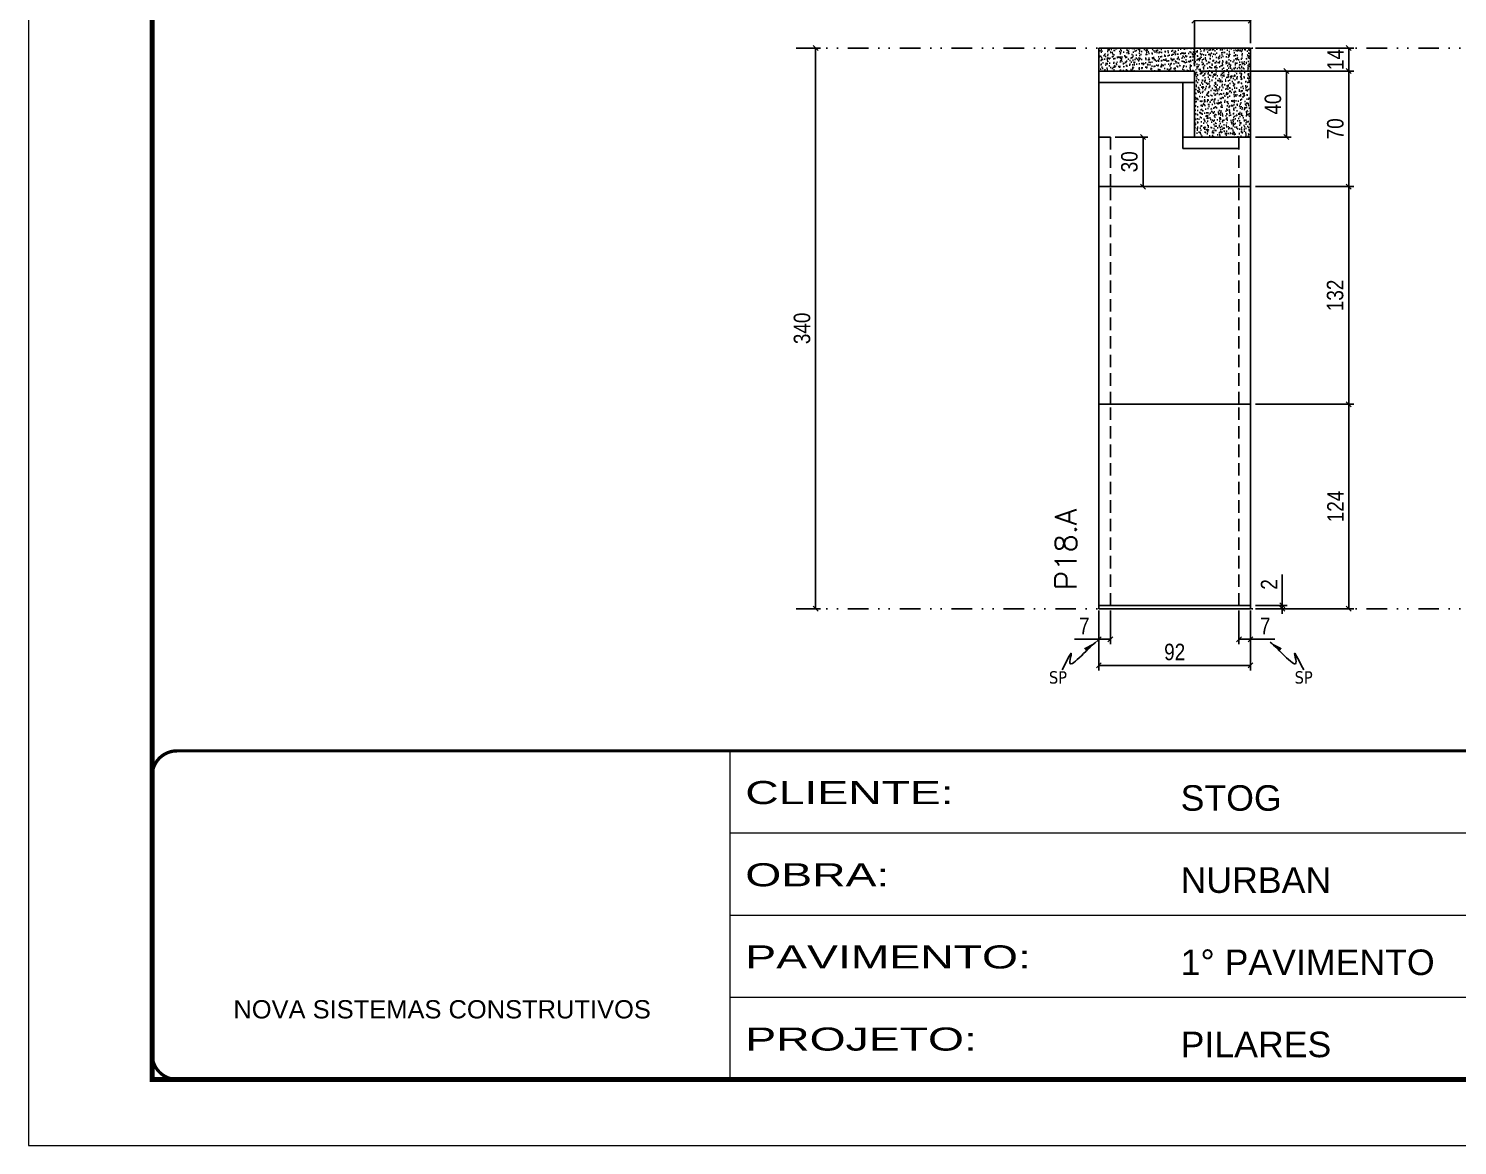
# Model space of a CAD drawing. Header units: millimetres. Extents: x 169816 to 178745, y 96537 to 113647.
# Drawn here: x 171415 to 172281, y 105726 to 106403 of the extents above; entities that cross this region are included whole.
import ezdxf

# ---------------------------------------------------------------- set-up
doc = ezdxf.new("R2010")
doc.units = ezdxf.units.MM
for name, pattern in [('CONTINUO', [0]), ('DASHED', [0.75, 0.5, -0.25]), ('DIVIDE2', [0.625, 0.25, -0.125, 0, -0.125, 0, -0.125]), ('HIDDEN', [0.375, 0.25, -0.125])]:
    doc.linetypes.add(name, pattern=pattern)
for name, color, linetype in [('COTA', 241, 'Continuous'), ('Nível', 160, 'Continuous'), ('Painéis', 200, 'Continuous'), ('SARR_2.2x7', 40, 'Continuous'), ('Sarrafo de Pressão', 42, 'HIDDEN'), ('texto', 7, 'Continuous')]:
    doc.layers.add(name, color=color, linetype=linetype)
for name, color, linetype, lineweight in [('Folhas', 255, 'Continuous', 9), ('SARRAFO DE PRESSAO', 251, 'DASHED', 9), ('Texto Seção', 7, 'Continuous', 15)]:
    doc.layers.add(name, color=color, linetype=linetype, lineweight=lineweight)
doc.styles.add('ARIAL', font='arial.ttf')
doc.styles.add('COTA TECNICA', font='techl___.ttf', dxfattribs={"height": 10})
doc.styles.add('COTA TECNICA-50', font='techl___.ttf', dxfattribs={"height": 10})
doc.styles.add('REGUA-120', font='ROMANS.shx', dxfattribs={"height": 15})
doc.styles.get("Standard").update_dxf_attribs({"font": 'arial.ttf'})
doc.styles.add('Tecnologia', font='')
doc.styles.get('Tecnologia').set_extended_font_data('Forgotten Futurist')
doc.dimstyles.new('COTA PAINEL-50', dxfattribs={"dimtxt": 10, "dimasz": 3, "dimexe": 3, "dimexo": 3, "dimgap": 3, "dimtad": 1, "dimdec": 1, "dimzin": 12, "dimdsep": 46, "dimtxsty": 'COTA TECNICA-50', "dimblk1": 'OBLIQUE', "dimblk2": 'OBLIQUE', "dimsah": 1, "dimcen": 0.9, "dimclrd": 4, "dimclre": 4, "dimclrt": 240, "dimadec": 1, "dimazin": 3, "dimtfac": 1, "dimtdec": 1, "dimtmove": 0, "dimatfit": 3, "dimfxl": 1, "dimtolj": 1, "dimtzin": 12, "dimarcsym": 0})
doc.dimstyles.new('PAINEL', dxfattribs={"dimtxt": 10, "dimasz": 3, "dimexe": 3, "dimexo": 3, "dimgap": 3, "dimtad": 1, "dimdec": 1, "dimzin": 12, "dimdsep": 46, "dimtxsty": 'COTA TECNICA', "dimblk1": 'OBLIQUE', "dimblk2": 'OBLIQUE', "dimsah": 1, "dimcen": 0.9, "dimclrd": 4, "dimclre": 4, "dimclrt": 240, "dimadec": 1, "dimazin": 3, "dimtfac": 1, "dimtdec": 1, "dimtmove": 0, "dimatfit": 3, "dimfxl": 1, "dimtolj": 1, "dimtzin": 12, "dimarcsym": 0})
doc.dimstyles.get("Standard").update_dxf_attribs({"dimtxt": 0.18, "dimasz": 0.18, "dimexe": 0.18, "dimexo": 0.0625, "dimgap": 0.09, "dimtad": 0, "dimtih": 1, "dimtoh": 1, "dimdec": 4, "dimzin": 0, "dimdsep": 46, "dimtxsty": 'Standard', "dimcen": 0.09, "dimadec": 0, "dimazin": 0, "dimtfac": 1, "dimtdec": 4, "dimtofl": 0, "dimtmove": 0, "dimatfit": 3, "dimfxl": 1, "dimtolj": 1, "dimtzin": 0, "dimarcsym": 0})

# ---------------------------------------------------------------- blocks, each defined once
blk = doc.blocks.new('9999999999')
at = {"color": 30, "linetype": 'CONTINUO'}
for p, q in [((98564.56, 34230.21), (98564.56, 34429.45)), ((98564.56, 34379.64), (99583.98, 34379.64)), ((98564.56, 34329.83), (99487.98, 34329.83)), ((98564.56, 34280.02), (99487.98, 34280.02))]:
    blk.add_line(p, q, dxfattribs=at)
at = {"color": 30, "linetype": 'CONTINUO', "const_width": 2}
blk.add_lwpolyline([(99583.98, 34230.21), (99583.98, 34414.45, 0.414214), (99568.98, 34429.45), (98228.98, 34429.45, 0.414214), (98213.98, 34414.45), (98213.98, 34245.21, 0.414214), (98228.98, 34230.21), (99583.98, 34230.21)], format="xyb", dxfattribs=at)
at = {"layer": 'Folhas'}
blk.add_lwpolyline([(98138.98, 34190.21), (99623.98, 34190.21), (99623.98, 35240.21), (98138.98, 35240.21)], close=True, dxfattribs=at)
at = {"layer": 'Folhas', "color": 30, "const_width": 3}
blk.add_lwpolyline([(98213.98, 34230.21), (99583.98, 34230.21), (99583.98, 35200.21), (98213.98, 35200.21)], close=True, dxfattribs=at)
at = {"color": 7, "linetype": 'Continuous', "ltscale": 5, "style": 'ARIAL'}
for s, height, p in [('STOG', 15.483, (98837.68, 34393.13)), ('NURBAN', 15.483, (98837.68, 34343.32)), ('1° PAVIMENTO', 15.4829, (98837.68, 34293.51)), ('NOVA SISTEMAS CONSTRUTIVOS', 11.0592, (98263.19, 34267.21)), ('PILARES', 15.483, (98837.68, 34243.7))]:
    blk.add_text(s, height=height, dxfattribs=at).set_placement(p)
at = {"layer": 'Folhas', "color": 7, "style": 'Tecnologia', "width": 1.5}
for s, p in [('CLIENTE:', (98573.65, 34397.17)), ('OBRA:', (98573.65, 34347.31)), ('PAVIMENTO:', (98573.65, 34297.5)), ('PROJETO:', (98573.65, 34247.69))]:
    blk.add_text(s, height=14, dxfattribs=at).set_placement(p)
blk = doc.blocks.new('_Oblique')
at = {"color": 0, "linetype": 'ByBlock', "lineweight": -2}
blk.add_line((-0.5, -0.5), (0.5, 0.5), dxfattribs=at)
blk = doc.blocks.new('*D1018')
at = {"layer": 'COTA', "color": 4, "lineweight": -2, "transparency": 16777216}
for p, q in [((171882.99, 106391.06), (171894.84, 106391.06)), ((171891.84, 106051.06), (171891.84, 106391.06)), ((171882.99, 106051.06), (171894.84, 106051.06))]:
    blk.add_line(p, q, dxfattribs=at)
at = {"layer": 'Defpoints', "color": 0, "transparency": 16777216}
for p in [(171879.99, 106391.06), (171891.84, 106391.06), (171879.99, 106051.06)]:
    blk.add_point(p, dxfattribs=at)
at = {"layer": 'COTA', "color": 4, "lineweight": -2, "transparency": 16777216, "xscale": 3, "yscale": 3, "zscale": 3}
for p, rotation in [((171891.84, 106391.06), 90), ((171891.84, 106051.06), 270)]:
    blk.add_blockref('_Oblique', p, dxfattribs=dict(at, rotation=rotation))
at = {"layer": 'COTA', "color": 240, "transparency": 16777216, "insert": (171883.63, 106221.06), "char_height": 10, "attachment_point": 5, "rotation": 90, "style": 'COTA TECNICA-50'}
blk.add_mtext('\\A1;340', dxfattribs=at)
blk = doc.blocks.new('*D720')
at = {"layer": 'COTA', "color": 4, "lineweight": -2, "transparency": 16777216}
for p, q in [((172063.61, 106050.06), (172063.61, 106013.7)), ((172155.61, 106050.06), (172155.61, 106013.7)), ((172155.61, 106016.7), (172063.61, 106016.7))]:
    blk.add_line(p, q, dxfattribs=at)
at = {"layer": 'Defpoints', "color": 0, "transparency": 16777216}
for p in [(172063.61, 106053.06), (172155.61, 106053.06), (172063.61, 106016.7)]:
    blk.add_point(p, dxfattribs=at)
at = {"layer": 'COTA', "color": 4, "lineweight": -2, "transparency": 16777216, "xscale": 3, "yscale": 3, "zscale": 3, "rotation": 180}
blk.add_blockref('_Oblique', (172063.61, 106016.7), dxfattribs=at)
at = {"layer": 'COTA', "color": 4, "lineweight": -2, "transparency": 16777216, "xscale": 3, "yscale": 3, "zscale": 3}
blk.add_blockref('_Oblique', (172155.61, 106016.7), dxfattribs=at)
at = {"layer": 'COTA', "color": 240, "transparency": 16777216, "insert": (172109.61, 106024.79), "char_height": 10, "attachment_point": 5, "style": 'COTA TECNICA'}
blk.add_mtext('\\A1;92', dxfattribs=at)
blk = doc.blocks.new('*D721')
at = {"layer": 'COTA', "color": 4, "lineweight": -2, "transparency": 16777216}
for p, q in [((172148.61, 106050.06), (172148.61, 106029.55)), ((172155.61, 106048.06), (172155.61, 106029.55)), ((172148.61, 106032.55), (172155.61, 106032.55)), ((172155.61, 106032.55), (172170.34, 106032.55))]:
    blk.add_line(p, q, dxfattribs=at)
at = {"layer": 'Defpoints', "color": 0, "transparency": 16777216}
for p in [(172148.61, 106053.06), (172155.61, 106051.06), (172155.61, 106032.55)]:
    blk.add_point(p, dxfattribs=at)
at = {"layer": 'COTA', "color": 4, "lineweight": -2, "transparency": 16777216, "xscale": 3, "yscale": 3, "zscale": 3, "rotation": 180}
blk.add_blockref('_Oblique', (172148.61, 106032.55), dxfattribs=at)
at = {"layer": 'COTA', "color": 4, "lineweight": -2, "transparency": 16777216, "xscale": 3, "yscale": 3, "zscale": 3}
blk.add_blockref('_Oblique', (172155.61, 106032.55), dxfattribs=at)
at = {"layer": 'COTA', "color": 240, "transparency": 16777216, "insert": (172164.48, 106040.63), "char_height": 10, "attachment_point": 5, "style": 'COTA TECNICA-50'}
blk.add_mtext('\\A1;7', dxfattribs=at)
blk = doc.blocks.new('*D642')
at = {"layer": 'COTA', "color": 4, "lineweight": -2, "transparency": 16777216}
for p, q in [((172063.61, 106048.06), (172063.61, 106029.55)), ((172070.61, 106050.06), (172070.61, 106029.55)), ((172063.61, 106032.55), (172048.88, 106032.55)), ((172070.61, 106032.55), (172063.61, 106032.55))]:
    blk.add_line(p, q, dxfattribs=at)
at = {"layer": 'Defpoints', "color": 0, "transparency": 16777216}
for p in [(172070.61, 106053.06), (172063.61, 106051.06), (172063.61, 106032.55)]:
    blk.add_point(p, dxfattribs=at)
at = {"layer": 'COTA', "color": 4, "lineweight": -2, "transparency": 16777216, "xscale": 3, "yscale": 3, "zscale": 3, "rotation": 180}
blk.add_blockref('_Oblique', (172063.61, 106032.55), dxfattribs=at)
at = {"layer": 'COTA', "color": 4, "lineweight": -2, "transparency": 16777216, "xscale": 3, "yscale": 3, "zscale": 3}
blk.add_blockref('_Oblique', (172070.61, 106032.55), dxfattribs=at)
at = {"layer": 'COTA', "color": 240, "transparency": 16777216, "insert": (172054.75, 106040.63), "char_height": 10, "attachment_point": 5, "style": 'COTA TECNICA-50'}
blk.add_mtext('\\A1;7', dxfattribs=at)
blk = doc.blocks.new('*D643')
at = {"layer": 'COTA', "color": 4, "linetype": 'ByBlock', "lineweight": -2, "transparency": 16777216}
for p, q in [((172158.61, 106175.06), (172218.18, 106175.06)), ((172215.18, 106051.06), (172215.18, 106175.06)), ((172158.61, 106051.06), (172218.18, 106051.06))]:
    blk.add_line(p, q, dxfattribs=at)
at = {"layer": 'Defpoints', "color": 0, "linetype": 'ByBlock', "transparency": 16777216}
for p in [(172155.61, 106175.06), (172215.18, 106175.06), (172155.61, 106051.06)]:
    blk.add_point(p, dxfattribs=at)
at = {"layer": 'COTA', "color": 4, "linetype": 'ByBlock', "lineweight": -2, "transparency": 16777216, "xscale": 3, "yscale": 3, "zscale": 3}
for p, rotation in [((172215.18, 106175.06), 90), ((172215.18, 106051.06), 270)]:
    blk.add_blockref('_Oblique', p, dxfattribs=dict(at, rotation=rotation))
at = {"layer": 'COTA', "color": 240, "linetype": 'ByBlock', "transparency": 16777216, "insert": (172207.11, 106113.06), "char_height": 10, "attachment_point": 5, "rotation": 90, "style": 'COTA TECNICA'}
blk.add_mtext('\\A1;124', dxfattribs=at)
blk = doc.blocks.new('*D644')
at = {"layer": 'COTA', "color": 4, "lineweight": -2, "transparency": 16777216}
for p, q in [((172174.87, 106053.06), (172174.87, 106071.87)), ((172158.61, 106053.06), (172177.87, 106053.06)), ((172174.87, 106051.06), (172174.87, 106053.06)), ((172158.61, 106051.06), (172177.87, 106051.06)), ((172174.87, 106051.06), (172174.87, 106048.06))]:
    blk.add_line(p, q, dxfattribs=at)
at = {"layer": 'Defpoints', "color": 0, "transparency": 16777216}
for p in [(172155.61, 106053.06), (172155.61, 106051.06), (172174.87, 106051.06)]:
    blk.add_point(p, dxfattribs=at)
at = {"layer": 'COTA', "color": 4, "lineweight": -2, "transparency": 16777216, "xscale": 3, "yscale": 3, "zscale": 3}
for p, rotation in [((172174.87, 106053.06), 270), ((172174.87, 106051.06), 90)]:
    blk.add_blockref('_Oblique', p, dxfattribs=dict(at, rotation=rotation))
at = {"layer": 'COTA', "color": 240, "transparency": 16777216, "insert": (172166.87, 106065.81), "char_height": 10, "attachment_point": 5, "rotation": 90, "style": 'COTA TECNICA-50'}
blk.add_mtext('\\A1;2', dxfattribs=at)
blk = doc.blocks.new('*D645')
at = {"layer": 'COTA', "color": 4, "linetype": 'ByBlock', "lineweight": -2, "transparency": 16777216}
for p, q in [((172158.61, 106175.06), (172218.18, 106175.06)), ((172215.18, 106051.06), (172215.18, 106175.06)), ((172158.61, 106051.06), (172218.18, 106051.06))]:
    blk.add_line(p, q, dxfattribs=at)
at = {"layer": 'Defpoints', "color": 0, "linetype": 'ByBlock', "transparency": 16777216}
for p in [(172155.61, 106175.06), (172215.18, 106175.06), (172155.61, 106051.06)]:
    blk.add_point(p, dxfattribs=at)
at = {"layer": 'COTA', "color": 4, "linetype": 'ByBlock', "lineweight": -2, "transparency": 16777216, "xscale": 3, "yscale": 3, "zscale": 3}
for p, rotation in [((172215.18, 106175.06), 90), ((172215.18, 106051.06), 270)]:
    blk.add_blockref('_Oblique', p, dxfattribs=dict(at, rotation=rotation))
at = {"layer": 'COTA', "color": 240, "linetype": 'ByBlock', "transparency": 16777216, "insert": (172207.11, 106113.06), "char_height": 10, "attachment_point": 5, "rotation": 90, "style": 'COTA TECNICA'}
blk.add_mtext('\\A1;124', dxfattribs=at)
blk = doc.blocks.new('*D981')
at = {"layer": 'COTA', "color": 4, "lineweight": -2, "transparency": 16777216}
for p, q in [((172158.61, 106307.06), (172218.18, 106307.06)), ((172215.18, 106175.06), (172215.18, 106307.06)), ((172158.61, 106175.06), (172218.18, 106175.06))]:
    blk.add_line(p, q, dxfattribs=at)
at = {"layer": 'Defpoints', "color": 0, "transparency": 16777216}
for p in [(172155.61, 106307.06), (172215.18, 106307.06), (172155.61, 106175.06)]:
    blk.add_point(p, dxfattribs=at)
at = {"layer": 'COTA', "color": 4, "lineweight": -2, "transparency": 16777216, "xscale": 3, "yscale": 3, "zscale": 3}
for p, rotation in [((172215.18, 106307.06), 90), ((172215.18, 106175.06), 270)]:
    blk.add_blockref('_Oblique', p, dxfattribs=dict(at, rotation=rotation))
at = {"layer": 'COTA', "color": 240, "transparency": 16777216, "insert": (172206.96, 106241.06), "char_height": 10, "attachment_point": 5, "rotation": 90, "style": 'COTA TECNICA'}
blk.add_mtext('\\A1;132', dxfattribs=at)
blk = doc.blocks.new('*D982')
at = {"layer": 'COTA', "color": 4, "lineweight": -2, "transparency": 16777216}
for p, q in [((172124.61, 106377.06), (172218.18, 106377.06)), ((172215.18, 106307.06), (172215.18, 106377.06)), ((172158.61, 106307.06), (172218.18, 106307.06))]:
    blk.add_line(p, q, dxfattribs=at)
at = {"layer": 'Defpoints', "color": 0, "transparency": 16777216}
for p in [(172121.61, 106377.06), (172215.18, 106377.06), (172155.61, 106307.06)]:
    blk.add_point(p, dxfattribs=at)
at = {"layer": 'COTA', "color": 4, "lineweight": -2, "transparency": 16777216, "xscale": 3, "yscale": 3, "zscale": 3}
for p, rotation in [((172215.18, 106377.06), 90), ((172215.18, 106307.06), 270)]:
    blk.add_blockref('_Oblique', p, dxfattribs=dict(at, rotation=rotation))
at = {"layer": 'COTA', "color": 240, "transparency": 16777216, "insert": (172207.08, 106342.06), "char_height": 10, "attachment_point": 5, "rotation": 90, "style": 'COTA TECNICA'}
blk.add_mtext('\\A1;70', dxfattribs=at)
blk = doc.blocks.new('*D662')
at = {"layer": 'COTA', "color": 4, "lineweight": -2, "transparency": 16777216}
for p, q in [((172158.61, 106391.06), (172218.18, 106391.06)), ((172215.18, 106377.06), (172215.18, 106391.06)), ((172124.61, 106377.06), (172218.18, 106377.06))]:
    blk.add_line(p, q, dxfattribs=at)
at = {"layer": 'Defpoints', "color": 0, "transparency": 16777216}
for p in [(172155.61, 106391.06), (172215.18, 106391.06), (172121.61, 106377.06)]:
    blk.add_point(p, dxfattribs=at)
at = {"layer": 'COTA', "color": 4, "lineweight": -2, "transparency": 16777216, "xscale": 3, "yscale": 3, "zscale": 3}
for p, rotation in [((172215.18, 106391.06), 90), ((172215.18, 106377.06), 270)]:
    blk.add_blockref('_Oblique', p, dxfattribs=dict(at, rotation=rotation))
at = {"layer": 'COTA', "color": 240, "transparency": 16777216, "insert": (172207.11, 106384.06), "char_height": 10, "attachment_point": 5, "rotation": 90, "style": 'COTA TECNICA'}
blk.add_mtext('\\A1;14', dxfattribs=at)
blk = doc.blocks.new('*D983')
at = {"layer": 'COTA', "color": 4, "lineweight": -2, "transparency": 16777216}
for p, q in [((172124.61, 106377.06), (172180.36, 106377.06)), ((172177.36, 106337.06), (172177.36, 106377.06)), ((172158.61, 106337.06), (172180.36, 106337.06))]:
    blk.add_line(p, q, dxfattribs=at)
at = {"layer": 'Defpoints', "color": 0, "transparency": 16777216}
for p in [(172121.61, 106377.06), (172177.36, 106377.06), (172155.61, 106337.06)]:
    blk.add_point(p, dxfattribs=at)
at = {"layer": 'COTA', "color": 4, "lineweight": -2, "transparency": 16777216, "xscale": 3, "yscale": 3, "zscale": 3}
for p, rotation in [((172177.36, 106377.06), 90), ((172177.36, 106337.06), 270)]:
    blk.add_blockref('_Oblique', p, dxfattribs=dict(at, rotation=rotation))
at = {"layer": 'COTA', "color": 240, "transparency": 16777216, "insert": (172169.25, 106357.06), "char_height": 10, "attachment_point": 5, "rotation": 90, "style": 'COTA TECNICA'}
blk.add_mtext('\\A1;40', dxfattribs=at)
blk = doc.blocks.new('*D1059')
at = {"layer": 'COTA', "color": 4, "lineweight": -2, "transparency": 16777216}
for p, q in [((172121.61, 106380.06), (172121.61, 106410.71)), ((172121.61, 106407.71), (172155.61, 106407.71)), ((172155.61, 106394.06), (172155.61, 106410.71))]:
    blk.add_line(p, q, dxfattribs=at)
at = {"layer": 'Defpoints', "color": 0, "transparency": 16777216}
for p in [(172155.61, 106407.71), (172155.61, 106391.06), (172121.61, 106377.06)]:
    blk.add_point(p, dxfattribs=at)
at = {"layer": 'COTA', "color": 4, "lineweight": -2, "transparency": 16777216, "xscale": 3, "yscale": 3, "zscale": 3, "rotation": 180}
blk.add_blockref('_Oblique', (172121.61, 106407.71), dxfattribs=at)
at = {"layer": 'COTA', "color": 4, "lineweight": -2, "transparency": 16777216, "xscale": 3, "yscale": 3, "zscale": 3}
blk.add_blockref('_Oblique', (172155.61, 106407.71), dxfattribs=at)
at = {"layer": 'COTA', "color": 240, "transparency": 16777216, "insert": (172138.61, 106415.93), "char_height": 10, "attachment_point": 5, "style": 'COTA TECNICA'}
blk.add_mtext('\\A1;34', dxfattribs=at)
blk = doc.blocks.new('*D1060')
at = {"layer": 'COTA', "color": 4, "lineweight": -2, "transparency": 16777216}
for p, q in [((172073.61, 106337.06), (172093.41, 106337.06)), ((172090.41, 106337.06), (172090.41, 106307.06)), ((172073.61, 106307.06), (172093.41, 106307.06))]:
    blk.add_line(p, q, dxfattribs=at)
at = {"layer": 'Defpoints', "color": 0, "transparency": 16777216}
for p in [(172070.61, 106337.06), (172070.61, 106307.06), (172090.41, 106307.06)]:
    blk.add_point(p, dxfattribs=at)
at = {"layer": 'COTA', "color": 4, "lineweight": -2, "transparency": 16777216, "xscale": 3, "yscale": 3, "zscale": 3}
for p, rotation in [((172090.41, 106337.06), 90), ((172090.41, 106307.06), 270)]:
    blk.add_blockref('_Oblique', p, dxfattribs=dict(at, rotation=rotation))
at = {"layer": 'COTA', "color": 240, "transparency": 16777216, "insert": (172082.19, 106322.06), "char_height": 10, "attachment_point": 5, "rotation": 90, "style": 'COTA TECNICA'}
blk.add_mtext('\\A1;30', dxfattribs=at)

msp = doc.modelspace()

# ---------------------------------------------------------------- hatches: boundary and pattern name
at = {"layer": 'COTA', "linetype": 'ByBlock'}
h = msp.add_hatch(dxfattribs=at)
h.set_pattern_fill('AR-CONC', color=256, scale=0.03)
h.paths.add_polyline_path([(172155.61, 106391.06), (172063.61, 106391.06), (172063.61, 106377.06), (172121.61, 106377.06), (172121.61, 106367.06), (172121.61, 106337.06), (172155.61, 106337.06)])

# ---------------------------------------------------------------- linework, layer by layer
for p, q in [((172155.61, 106391.06), (172063.61, 106391.06)), ((172063.61, 106391.06), (172063.61, 106391.06)), ((172063.61, 106377.06), (172063.61, 106391.06)), ((172155.61, 106337.06), (172155.61, 106391.06))]:
    msp.add_line(p, q, dxfattribs=at)
at = {"layer": 'Nível', "color": 4, "linetype": 'DIVIDE2', "ltscale": 50}
for p, q in [((171879.99, 106391.06), (172859.52, 106391.06)), ((171879.99, 106051.06), (172859.52, 106051.06))]:
    msp.add_line(p, q, dxfattribs=at)
at = {"layer": 'Painéis'}
for p, q in [((172121.61, 106377.06), (172063.61, 106377.06)), ((172063.61, 106239.06), (172063.61, 106377.06)), ((172121.61, 106367.06), (172121.61, 106377.06)), ((172121.61, 106367.06), (172121.61, 106367.06)), ((172121.61, 106367.06), (172121.61, 106337.06)), ((172155.61, 106337.06), (172121.61, 106337.06)), ((172155.61, 106337.06), (172155.61, 106239.06)), ((172155.61, 106307.06), (172063.61, 106307.06)), ((172063.61, 106175.06), (172063.61, 106239.06)), ((172155.61, 106239.06), (172155.61, 106175.06)), ((172063.61, 106175.06), (172155.61, 106175.06)), ((172063.61, 106053.06), (172063.61, 106175.06)), ((172155.61, 106175.06), (172063.61, 106175.06)), ((172155.61, 106175.06), (172155.61, 106053.06)), ((172155.61, 106053.06), (172063.61, 106053.06))]:
    msp.add_line(p, q, dxfattribs=at)
msp.add_lwpolyline([(172063.61, 106051.06), (172155.61, 106051.06), (172155.61, 106053.06), (172063.61, 106053.06)], close=True, dxfattribs=at)
at = {"layer": 'SARR_2.2x7'}
for p, q in [((172121.61, 106370.06), (172063.61, 106370.06)), ((172114.61, 106370.06), (172114.61, 106330.06)), ((172121.61, 106337.06), (172114.61, 106337.06)), ((172148.61, 106330.06), (172114.61, 106330.06))]:
    msp.add_line(p, q, dxfattribs=at)
at = {"layer": 'Sarrafo de Pressão', "ltscale": 30}
for p, q in [((172070.61, 106337.06), (172063.61, 106337.06)), ((172070.61, 106307.06), (172070.61, 106337.06)), ((172148.61, 106307.06), (172148.61, 106337.06)), ((172148.61, 106337.06), (172152.11, 106337.06)), ((172070.61, 106175.06), (172070.61, 106307.06)), ((172148.61, 106175.06), (172148.61, 106307.06)), ((172070.61, 106053.06), (172070.61, 106175.06)), ((172148.61, 106053.06), (172148.61, 106175.06))]:
    msp.add_line(p, q, dxfattribs=at)

# ---------------------------------------------------------------- block references
at = {"layer": 'SARRAFO DE PRESSAO', "color": 6, "linetype": 'ByBlock'}
msp.add_blockref('9999999999', (73275.54, 71535.45), dxfattribs=at)

# ---------------------------------------------------------------- texts
at = {"layer": 'texto', "color": 0, "char_height": 7.5, "attachment_point": 5}
for insert in [(172038.84, 106009.39), (172187.86, 106009.39)]:
    msp.add_mtext('{\\fTahoma|b0|i0|c0|p34;\\C4;SP}', dxfattribs=dict(at, insert=insert))
at = {"layer": 'Texto Seção', "insert": (172050.14, 106062.31), "char_height": 13, "width": 285.3299, "attachment_point": 7, "rotation": 90, "style": 'REGUA-120'}
msp.add_mtext('P18.A', dxfattribs=at)

# ---------------------------------------------------------------- dimensions: what is measured, and where the dimension line sits
at = {"layer": 'COTA'}
for base, p1, p2, dimstyle, picture, middle in [((172155.61, 106407.71), (172121.61, 106377.06), (172155.61, 106391.06), 'PAINEL', '*D1059', (172138.61, 106415.93)), ((172155.61, 106032.55), (172148.61, 106053.06), (172155.61, 106051.06), 'COTA PAINEL-50', '*D721', (172164.48, 106040.63))]:
    dim = msp.add_linear_dim(base=base, p1=p1, p2=p2, dimstyle=dimstyle, dxfattribs=at)
    dim.commit()
    dim.dimension.update_dxf_attribs({"geometry": picture, "text_midpoint": middle})
for base, p1, p2, angle, dimstyle, picture, middle in [((171891.84, 106391.06), (171879.99, 106051.06), (171879.99, 106391.06), 90, 'COTA PAINEL-50', '*D1018', (171883.63, 106221.06)), ((172177.36, 106377.06), (172155.61, 106337.06), (172121.61, 106377.06), 90, 'PAINEL', '*D983', (172169.25, 106357.06)), ((172090.41, 106307.06), (172070.61, 106337.06), (172070.61, 106307.06), 90, 'PAINEL', '*D1060', (172082.19, 106322.06)), ((172215.18, 106307.06), (172155.61, 106175.06), (172155.61, 106307.06), 90, 'PAINEL', '*D981', (172206.96, 106241.06)), ((172063.61, 106032.55), (172070.61, 106053.06), (172063.61, 106051.06), 180, 'COTA PAINEL-50', '*D642', (172054.75, 106040.63))]:
    dim = msp.add_linear_dim(base=base, p1=p1, p2=p2, angle=angle, dimstyle=dimstyle, dxfattribs=at)
    dim.commit()
    dim.dimension.update_dxf_attribs({"geometry": picture, "text_midpoint": middle})
for base, p1, p2, dimstyle, picture, middle in [((172215.18, 106391.06), (172121.61, 106377.06), (172155.61, 106391.06), 'PAINEL', '*D662', (172215.18, 106384.06)), ((172174.87, 106051.06), (172155.61, 106053.06), (172155.61, 106051.06), 'COTA PAINEL-50', '*D644', (172174.87, 106065.81))]:
    dim = msp.add_linear_dim(base=base, p1=p1, p2=p2, angle=90, dimstyle=dimstyle, dxfattribs=at)
    dim.commit()
    dim.dimension.update_dxf_attribs({"geometry": picture, "text_midpoint": middle, "dimtype": 160})
for base, p1, p2, angle, override, picture, middle in [((172215.18, 106377.06), (172155.61, 106307.06), (172121.61, 106377.06), 90, {"dimtmove": 1}, '*D982', (172207.08, 106342.06)), ((172063.61, 106016.7), (172155.61, 106053.06), (172063.61, 106053.06), 180, {"dimarcsym": 2}, '*D720', (172109.61, 106024.79))]:
    dim = msp.add_linear_dim(base=base, p1=p1, p2=p2, angle=angle, dimstyle='PAINEL', override=override, dxfattribs=at)
    dim.commit()
    dim.dimension.update_dxf_attribs({"geometry": picture, "text_midpoint": middle})
at = {"layer": 'COTA', "linetype": 'ByBlock'}
for picture in ['*D643', '*D645']:
    dim = msp.add_aligned_dim(p1=(172155.61, 106051.06), p2=(172155.61, 106175.06), distance=-59.57, dimstyle='PAINEL', dxfattribs=at)
    dim.commit()
    dim.dimension.update_dxf_attribs({"geometry": picture, "text_midpoint": (172207.11, 106113.06)})

# ---------------------------------------------------------------- leaders
at = {"layer": 'COTA', "path_type": 1}
for points in [[(172061.78, 106030.88), (172046, 106019.05), (172046.92, 106023.86), (172041.37, 106014.07)], [(172167.44, 106030.88), (172183.23, 106019.05), (172182.3, 106023.86), (172187.85, 106014.07)]]:
    msp.add_leader(points, dimstyle='Standard', override={"dimasz": 8}, dxfattribs=at)

doc.saveas('drawing.dxf')
